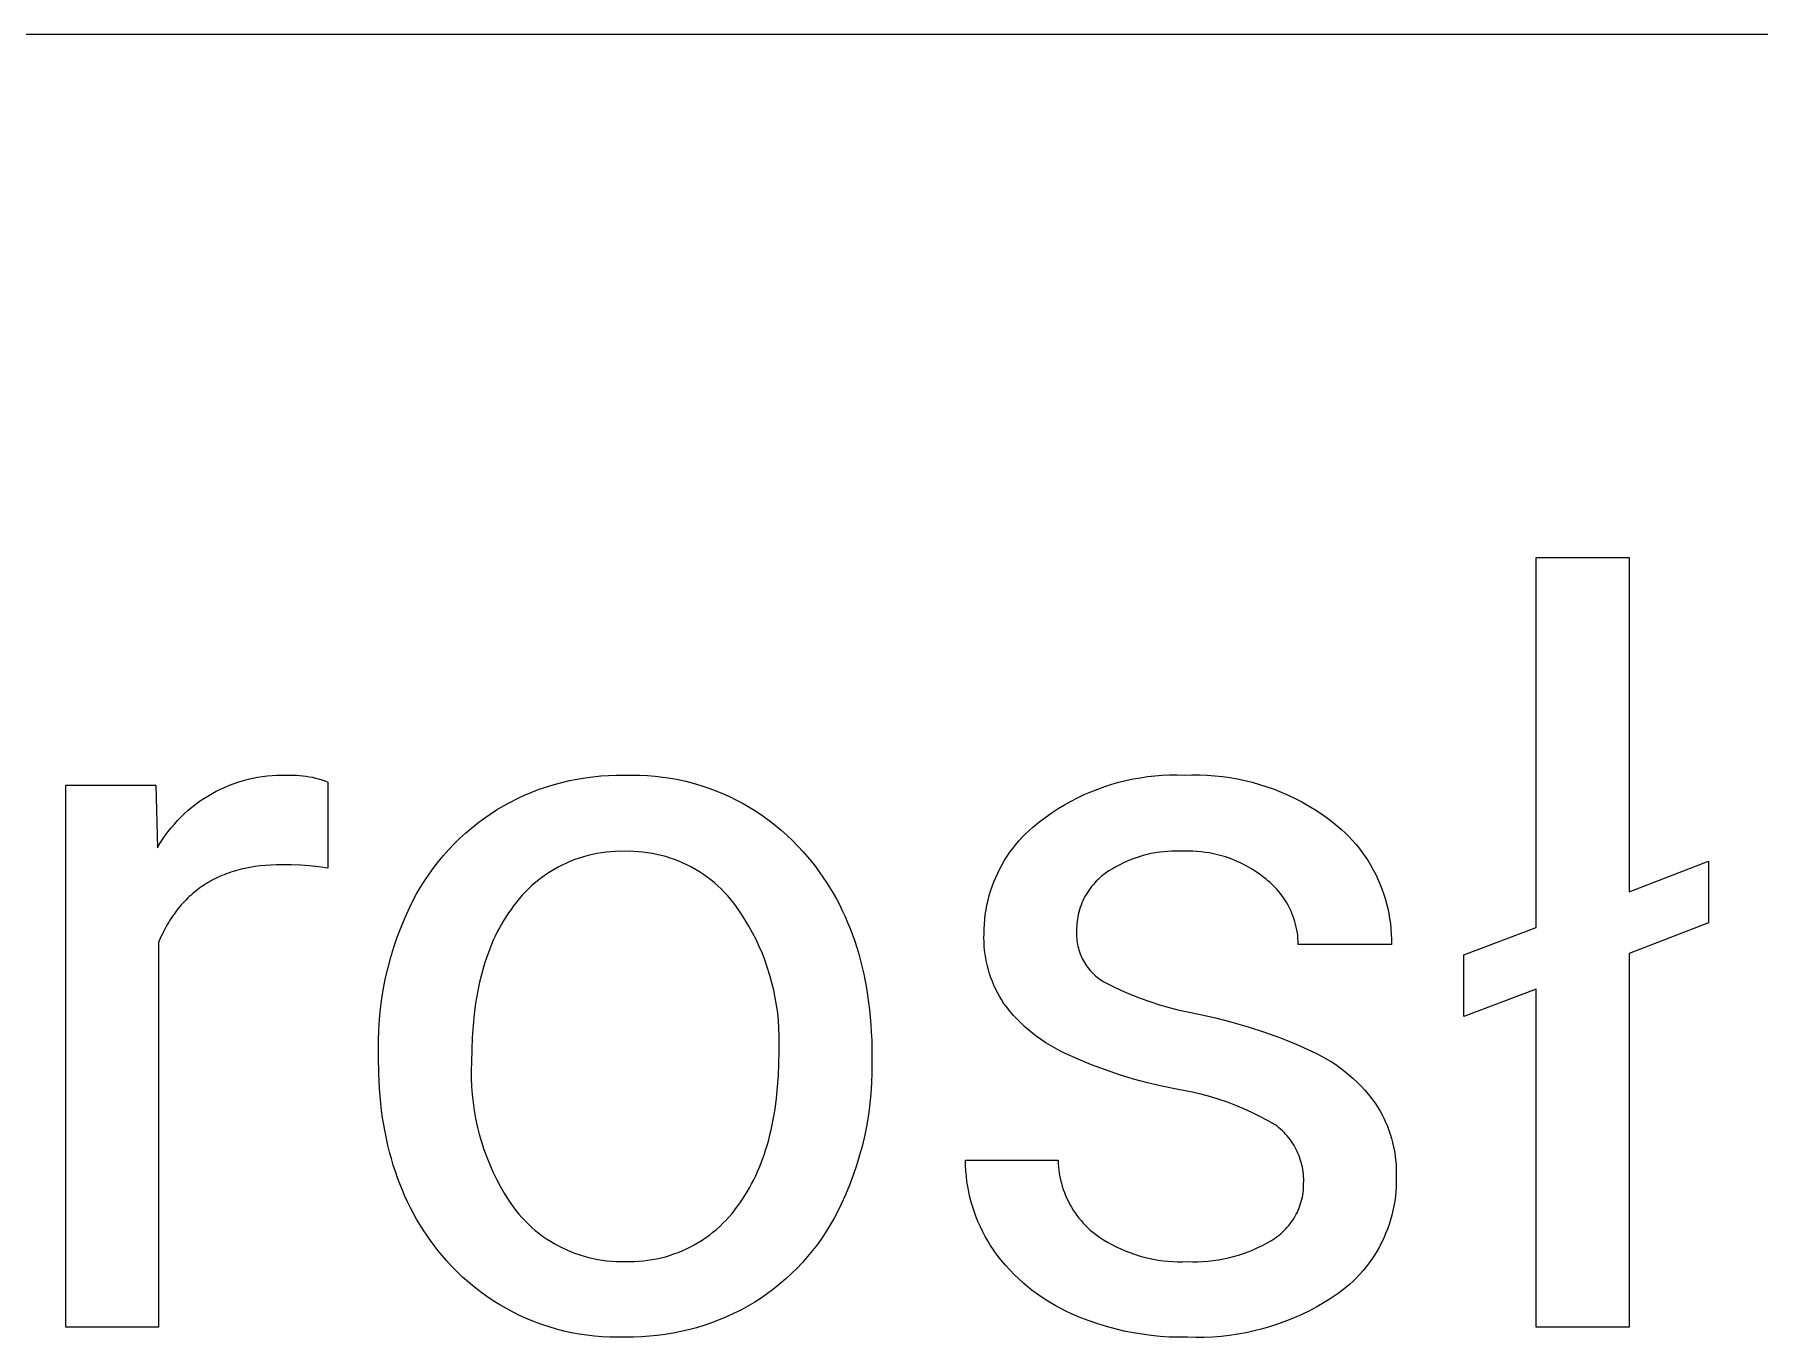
# Model space of a CAD drawing. Header units: millimetres. Extents: x 0 to 4030, y 0 to 2816.
# Drawn here: x 3005.3 to 3095.5, y 382.4 to 450.5 of the extents above; entities that cross this region are included whole.
import ezdxf

# ---------------------------------------------------------------- set-up
doc = ezdxf.new("R2010")
doc.units = ezdxf.units.MM
doc.header["$MEASUREMENT"] = 0
doc.layers.add('Domyślny', color=7, linetype='Continuous', true_color=0x000000)

msp = doc.modelspace()

# ---------------------------------------------------------------- linework, layer by layer
at = {"layer": 'Domyślny', "color": 18, "lineweight": 15, "true_color": 0x000000}
for p, q in [((4026.418, 450.533), (2507.181, 450.533)), ((3083.822, 403.807), (3083.822, 423.159)), ((3083.822, 423.159), (3088.693, 423.159)), ((3088.693, 423.159), (3088.693, 405.672)), ((3016.428, 411.561), (3016.676, 411.618)), ((3016.676, 411.618), (3016.926, 411.666)), ((3016.926, 411.666), (3017.178, 411.706)), ((3017.178, 411.706), (3017.43, 411.737)), ((3017.43, 411.737), (3017.684, 411.759)), ((3017.684, 411.759), (3017.938, 411.773)), ((3017.938, 411.773), (3018.193, 411.779)), ((3018.193, 411.779), (3018.447, 411.776)), ((3018.447, 411.776), (3018.616, 411.781)), ((3018.616, 411.781), (3018.785, 411.782)), ((3018.785, 411.782), (3018.954, 411.776)), ((3018.954, 411.776), (3019.122, 411.765)), ((3019.122, 411.765), (3019.29, 411.748)), ((3019.29, 411.748), (3019.458, 411.725)), ((3019.458, 411.725), (3019.624, 411.697)), ((3019.624, 411.697), (3019.789, 411.664)), ((3019.789, 411.664), (3019.954, 411.624)), ((3019.954, 411.624), (3020.116, 411.58)), ((3020.116, 411.58), (3020.278, 411.53)), ((3033.248, 411.494), (3033.652, 411.575)), ((3033.652, 411.575), (3034.06, 411.643)), ((3034.06, 411.643), (3034.469, 411.697)), ((3034.469, 411.697), (3034.88, 411.738)), ((3034.88, 411.738), (3035.292, 411.764)), ((3035.292, 411.764), (3035.704, 411.778)), ((3035.704, 411.778), (3036.117, 411.777)), ((3036.117, 411.777), (3036.521, 411.785)), ((3036.521, 411.785), (3036.926, 411.779)), ((3036.926, 411.779), (3037.33, 411.759)), ((3037.33, 411.759), (3037.733, 411.726)), ((3037.733, 411.726), (3038.135, 411.679)), ((3038.135, 411.679), (3038.534, 411.618)), ((3038.534, 411.618), (3038.932, 411.544)), ((3062.358, 411.498), (3062.734, 411.578)), ((3062.734, 411.578), (3063.113, 411.645)), ((3063.113, 411.645), (3063.494, 411.7)), ((3063.494, 411.7), (3063.877, 411.742)), ((3063.877, 411.742), (3064.261, 411.771)), ((3064.261, 411.771), (3064.646, 411.787)), ((3064.646, 411.787), (3065.031, 411.791)), ((3065.031, 411.791), (3065.415, 411.781)), ((3065.415, 411.781), (3065.814, 411.793)), ((3065.814, 411.793), (3066.213, 411.791)), ((3066.213, 411.791), (3066.611, 411.775)), ((3066.611, 411.775), (3067.009, 411.747)), ((3067.009, 411.747), (3067.406, 411.704)), ((3067.406, 411.704), (3067.801, 411.649)), ((3067.801, 411.649), (3068.193, 411.58)), ((3068.193, 411.58), (3068.584, 411.497)), ((3006.892, 382.895), (3006.892, 411.252)), ((3006.892, 411.252), (3011.603, 411.252)), ((3011.603, 411.252), (3011.683, 407.978)), ((3014.103, 410.551), (3014.319, 410.686)), ((3014.319, 410.686), (3014.539, 410.815)), ((3014.539, 410.815), (3014.763, 410.936)), ((3014.763, 410.936), (3014.991, 411.049)), ((3014.991, 411.049), (3015.223, 411.154)), ((3015.223, 411.154), (3015.458, 411.252)), ((3015.458, 411.252), (3015.696, 411.342)), ((3015.696, 411.342), (3015.938, 411.423)), ((3015.938, 411.423), (3016.181, 411.496)), ((3016.181, 411.496), (3016.428, 411.561)), ((3020.278, 411.53), (3020.437, 411.474)), ((3020.437, 411.474), (3020.595, 411.413)), ((3020.595, 411.413), (3020.595, 406.904)), ((3030.521, 410.556), (3030.896, 410.729)), ((3030.896, 410.729), (3031.277, 410.888)), ((3031.277, 410.888), (3031.663, 411.036)), ((3031.663, 411.036), (3032.053, 411.17)), ((3032.053, 411.17), (3032.448, 411.291)), ((3032.448, 411.291), (3032.846, 411.399)), ((3032.846, 411.399), (3033.248, 411.494)), ((3038.932, 411.544), (3039.327, 411.456)), ((3039.327, 411.456), (3039.719, 411.355)), ((3039.719, 411.355), (3040.107, 411.241)), ((3040.107, 411.241), (3040.49, 411.113)), ((3040.49, 411.113), (3040.87, 410.973)), ((3040.87, 410.973), (3041.244, 410.82)), ((3041.244, 410.82), (3041.613, 410.654)), ((3059.826, 410.592), (3060.173, 410.757)), ((3060.173, 410.757), (3060.527, 410.911)), ((3060.527, 410.911), (3060.884, 411.053)), ((3060.884, 411.053), (3061.247, 411.182)), ((3061.247, 411.182), (3061.614, 411.3)), ((3061.614, 411.3), (3061.984, 411.405)), ((3061.984, 411.405), (3062.358, 411.498)), ((3068.584, 411.497), (3068.971, 411.402)), ((3068.971, 411.402), (3069.355, 411.294)), ((3069.355, 411.294), (3069.734, 411.172)), ((3069.734, 411.172), (3070.11, 411.038)), ((3070.11, 411.038), (3070.481, 410.891)), ((3070.481, 410.891), (3070.846, 410.732)), ((3070.846, 410.732), (3071.206, 410.56)), ((3012.918, 409.591), (3013.102, 409.767)), ((3013.102, 409.767), (3013.291, 409.937)), ((3013.291, 409.937), (3013.486, 410.101)), ((3013.486, 410.101), (3013.687, 410.258)), ((3013.687, 410.258), (3013.893, 410.408)), ((3013.893, 410.408), (3014.103, 410.551)), ((3029.09, 409.742), (3029.433, 409.965)), ((3029.433, 409.965), (3029.789, 410.174)), ((3029.789, 410.174), (3030.152, 410.371)), ((3030.152, 410.371), (3030.521, 410.556)), ((3041.613, 410.654), (3041.976, 410.476)), ((3041.976, 410.476), (3042.333, 410.286)), ((3042.333, 410.286), (3042.683, 410.083)), ((3042.683, 410.083), (3043.026, 409.869)), ((3043.026, 409.869), (3043.362, 409.643)), ((3058.181, 409.597), (3058.496, 409.818)), ((3058.496, 409.818), (3058.819, 410.028)), ((3058.819, 410.028), (3059.148, 410.227)), ((3059.148, 410.227), (3059.484, 410.415)), ((3059.484, 410.415), (3059.826, 410.592)), ((3071.206, 410.56), (3071.56, 410.377)), ((3071.56, 410.377), (3071.908, 410.181)), ((3071.908, 410.181), (3072.249, 409.974)), ((3072.249, 409.974), (3072.582, 409.755)), ((3012.246, 408.826), (3012.404, 409.025)), ((3012.404, 409.025), (3012.569, 409.22)), ((3012.569, 409.22), (3012.74, 409.408)), ((3012.74, 409.408), (3012.918, 409.591)), ((3027.798, 408.74), (3028.108, 409.007)), ((3028.108, 409.007), (3028.427, 409.263)), ((3028.427, 409.263), (3028.755, 409.508)), ((3028.755, 409.508), (3029.09, 409.742)), ((3043.362, 409.643), (3043.69, 409.406)), ((3043.69, 409.406), (3044.009, 409.158)), ((3044.009, 409.158), (3044.32, 408.9)), ((3044.32, 408.9), (3044.622, 408.631)), ((3057.107, 408.706), (3057.29, 408.88)), ((3057.29, 408.88), (3057.479, 409.049)), ((3057.479, 409.049), (3057.673, 409.21)), ((3057.673, 409.21), (3057.873, 409.365)), ((3057.873, 409.365), (3058.181, 409.597)), ((3072.582, 409.755), (3072.908, 409.525)), ((3072.908, 409.525), (3073.226, 409.285)), ((3073.226, 409.285), (3073.436, 409.114)), ((3073.436, 409.114), (3073.64, 408.937)), ((3073.64, 408.937), (3073.837, 408.752)), ((3011.683, 407.978), (3011.813, 408.197)), ((3011.813, 408.197), (3011.95, 408.411)), ((3011.95, 408.411), (3012.095, 408.621)), ((3012.095, 408.621), (3012.246, 408.826)), ((3026.922, 407.88), (3027.204, 408.177)), ((3027.204, 408.177), (3027.496, 408.463)), ((3027.496, 408.463), (3027.798, 408.74)), ((3044.622, 408.631), (3044.915, 408.352)), ((3044.915, 408.352), (3045.198, 408.063)), ((3045.198, 408.063), (3045.471, 407.764)), ((3056.439, 407.947), (3056.596, 408.145)), ((3056.596, 408.145), (3056.76, 408.338)), ((3056.76, 408.338), (3056.93, 408.525)), ((3056.93, 408.525), (3057.107, 408.706)), ((3073.837, 408.752), (3074.029, 408.561)), ((3074.029, 408.561), (3074.213, 408.364)), ((3074.213, 408.364), (3074.391, 408.16)), ((3074.391, 408.16), (3074.561, 407.95)), ((3017.338, 407.056), (3017.061, 407.028)), ((3017.621, 407.076), (3017.338, 407.056)), ((3017.911, 407.088), (3017.621, 407.076)), ((3018.206, 407.092), (3017.911, 407.088)), ((3018.686, 407.085), (3018.206, 407.092)), ((3019.165, 407.063), (3018.686, 407.085)), ((3019.643, 407.026), (3019.165, 407.063)), ((3026.138, 406.937), (3026.389, 407.26)), ((3026.389, 407.26), (3026.65, 407.575)), ((3026.65, 407.575), (3026.922, 407.88)), ((3032.866, 407.076), (3032.652, 406.967)), ((3033.083, 407.179), (3032.866, 407.076)), ((3033.303, 407.274), (3033.083, 407.179)), ((3033.527, 407.361), (3033.303, 407.274)), ((3033.754, 407.44), (3033.527, 407.361)), ((3033.983, 407.512), (3033.754, 407.44)), ((3034.214, 407.576), (3033.983, 407.512)), ((3034.448, 407.631), (3034.214, 407.576)), ((3034.683, 407.679), (3034.448, 407.631)), ((3034.92, 407.718), (3034.683, 407.679)), ((3035.158, 407.749), (3034.92, 407.718)), ((3035.397, 407.772), (3035.158, 407.749)), ((3035.637, 407.787), (3035.397, 407.772)), ((3035.877, 407.793), (3035.637, 407.787)), ((3036.117, 407.791), (3035.877, 407.793)), ((3036.36, 407.794), (3036.117, 407.791)), ((3036.603, 407.788), (3036.36, 407.794)), ((3036.846, 407.774), (3036.603, 407.788)), ((3037.088, 407.752), (3036.846, 407.774)), ((3037.329, 407.721), (3037.088, 407.752)), ((3037.569, 407.681), (3037.329, 407.721)), ((3037.808, 407.634), (3037.569, 407.681)), ((3038.044, 407.578), (3037.808, 407.634)), ((3038.279, 407.513), (3038.044, 407.578)), ((3038.511, 407.441), (3038.279, 407.513)), ((3038.741, 407.361), (3038.511, 407.441)), ((3038.967, 407.272), (3038.741, 407.361)), ((3039.191, 407.176), (3038.967, 407.272)), ((3039.41, 407.072), (3039.191, 407.176)), ((3039.626, 406.961), (3039.41, 407.072)), ((3045.471, 407.764), (3045.692, 407.511)), ((3045.692, 407.511), (3045.905, 407.253)), ((3045.905, 407.253), (3046.112, 406.99)), ((3055.761, 406.881), (3055.882, 407.103)), ((3055.882, 407.103), (3056.01, 407.321)), ((3056.01, 407.321), (3056.146, 407.535)), ((3056.146, 407.535), (3056.289, 407.743)), ((3056.289, 407.743), (3056.439, 407.947)), ((3062.031, 407.09), (3061.838, 406.988)), ((3062.228, 407.187), (3062.031, 407.09)), ((3062.427, 407.277), (3062.228, 407.187)), ((3062.629, 407.36), (3062.427, 407.277)), ((3062.834, 407.436), (3062.629, 407.36)), ((3063.042, 407.505), (3062.834, 407.436)), ((3063.251, 407.567), (3063.042, 407.505)), ((3063.463, 407.623), (3063.251, 407.567)), ((3063.676, 407.671), (3063.463, 407.623)), ((3063.891, 407.712), (3063.676, 407.671)), ((3064.107, 407.746), (3063.891, 407.712)), ((3064.324, 407.772), (3064.107, 407.746)), ((3064.541, 407.791), (3064.324, 407.772)), ((3064.76, 407.803), (3064.541, 407.791)), ((3064.978, 407.808), (3064.76, 407.803)), ((3065.197, 407.805), (3064.978, 407.808)), ((3065.415, 407.795), (3065.197, 407.805)), ((3065.634, 407.799), (3065.415, 407.795)), ((3065.853, 407.796), (3065.634, 407.799)), ((3066.071, 407.784), (3065.853, 407.796)), ((3066.289, 407.766), (3066.071, 407.784)), ((3066.507, 407.739), (3066.289, 407.766)), ((3066.723, 407.705), (3066.507, 407.739)), ((3066.938, 407.664), (3066.723, 407.705)), ((3067.151, 407.616), (3066.938, 407.664)), ((3067.363, 407.559), (3067.151, 407.616)), ((3067.572, 407.496), (3067.363, 407.559)), ((3067.779, 407.426), (3067.572, 407.496)), ((3067.984, 407.348), (3067.779, 407.426)), ((3068.185, 407.263), (3067.984, 407.348)), ((3068.384, 407.171), (3068.185, 407.263)), ((3068.579, 407.073), (3068.384, 407.171)), ((3068.771, 406.968), (3068.579, 407.073)), ((3074.561, 407.95), (3074.725, 407.735)), ((3074.725, 407.735), (3074.881, 407.514)), ((3074.881, 407.514), (3075.029, 407.288)), ((3075.029, 407.288), (3075.169, 407.057)), ((3075.169, 407.057), (3075.301, 406.821)), ((3088.693, 405.672), (3092.84, 407.269)), ((3092.84, 407.269), (3092.84, 404.048)), ((3014.407, 406.198), (3014.303, 406.138)), ((3014.512, 406.257), (3014.407, 406.198)), ((3014.618, 406.314), (3014.512, 406.257)), ((3014.726, 406.368), (3014.618, 406.314)), ((3014.835, 406.421), (3014.726, 406.368)), ((3014.946, 406.471), (3014.835, 406.421)), ((3015.059, 406.52), (3014.946, 406.471)), ((3015.172, 406.567), (3015.059, 406.52)), ((3015.288, 406.611), (3015.172, 406.567)), ((3015.405, 406.654), (3015.288, 406.611)), ((3015.523, 406.695), (3015.405, 406.654)), ((3015.643, 406.734), (3015.523, 406.695)), ((3015.764, 406.77), (3015.643, 406.734)), ((3015.887, 406.805), (3015.764, 406.77)), ((3016.012, 406.838), (3015.887, 406.805)), ((3016.138, 406.869), (3016.012, 406.838)), ((3016.265, 406.897), (3016.138, 406.869)), ((3016.524, 406.949), (3016.265, 406.897)), ((3016.79, 406.993), (3016.524, 406.949)), ((3017.061, 407.028), (3016.79, 406.993)), ((3020.12, 406.973), (3019.643, 407.026)), ((3020.595, 406.904), (3020.12, 406.973)), ((3025.451, 405.92), (3025.669, 406.266)), ((3025.669, 406.266), (3025.897, 406.605)), ((3025.897, 406.605), (3026.138, 406.937)), ((3031.462, 406.159), (3031.281, 406.001)), ((3031.649, 406.311), (3031.462, 406.159)), ((3031.84, 406.455), (3031.649, 406.311)), ((3032.036, 406.594), (3031.84, 406.455)), ((3032.237, 406.725), (3032.036, 406.594)), ((3032.443, 406.849), (3032.237, 406.725)), ((3032.652, 406.967), (3032.443, 406.849)), ((3039.839, 406.842), (3039.626, 406.961)), ((3040.046, 406.715), (3039.839, 406.842)), ((3040.25, 406.582), (3040.046, 406.715)), ((3040.448, 406.441), (3040.25, 406.582)), ((3040.642, 406.294), (3040.448, 406.441)), ((3040.83, 406.14), (3040.642, 406.294)), ((3046.112, 406.99), (3046.311, 406.721)), ((3046.311, 406.721), (3046.504, 406.448)), ((3046.504, 406.448), (3046.69, 406.169)), ((3046.69, 406.169), (3046.869, 405.884)), ((3055.358, 405.954), (3055.447, 406.191)), ((3055.447, 406.191), (3055.544, 406.425)), ((3055.544, 406.425), (3055.649, 406.655)), ((3055.649, 406.655), (3055.761, 406.881)), ((3060.808, 406.232), (3060.722, 406.141)), ((3060.897, 406.321), (3060.808, 406.232)), ((3060.989, 406.406), (3060.897, 406.321)), ((3061.084, 406.487), (3060.989, 406.406)), ((3061.182, 406.566), (3061.084, 406.487)), ((3061.282, 406.641), (3061.182, 406.566)), ((3061.463, 406.763), (3061.282, 406.641)), ((3061.649, 406.878), (3061.463, 406.763)), ((3061.838, 406.988), (3061.649, 406.878)), ((3068.959, 406.856), (3068.771, 406.968)), ((3069.144, 406.738), (3068.959, 406.856)), ((3069.323, 406.613), (3069.144, 406.738)), ((3069.499, 406.482), (3069.323, 406.613)), ((3069.67, 406.346), (3069.499, 406.482)), ((3069.789, 406.251), (3069.67, 406.346)), ((3069.904, 406.152), (3069.789, 406.251)), ((3070.016, 406.049), (3069.904, 406.152)), ((3075.301, 406.821), (3075.426, 406.581)), ((3075.426, 406.581), (3075.542, 406.337)), ((3075.542, 406.337), (3075.649, 406.089)), ((3013.18, 405.256), (3013.096, 405.17)), ((3013.265, 405.341), (3013.18, 405.256)), ((3013.352, 405.423), (3013.265, 405.341)), ((3013.441, 405.503), (3013.352, 405.423)), ((3013.53, 405.582), (3013.441, 405.503)), ((3013.622, 405.658), (3013.53, 405.582)), ((3013.715, 405.733), (3013.622, 405.658)), ((3013.809, 405.805), (3013.715, 405.733)), ((3013.905, 405.876), (3013.809, 405.805)), ((3014.002, 405.944), (3013.905, 405.876)), ((3014.101, 406.011), (3014.002, 405.944)), ((3014.201, 406.075), (3014.101, 406.011)), ((3014.303, 406.138), (3014.201, 406.075)), ((3025.052, 405.205), (3025.246, 405.566)), ((3025.246, 405.566), (3025.451, 405.92)), ((3030.615, 405.311), (3030.464, 405.124)), ((3030.773, 405.492), (3030.615, 405.311)), ((3030.936, 405.668), (3030.773, 405.492)), ((3031.106, 405.837), (3030.936, 405.668)), ((3031.281, 406.001), (3031.106, 405.837)), ((3041.012, 405.979), (3040.83, 406.14)), ((3041.189, 405.813), (3041.012, 405.979)), ((3041.361, 405.64), (3041.189, 405.813)), ((3041.526, 405.461), (3041.361, 405.64)), ((3041.684, 405.277), (3041.526, 405.461)), ((3041.836, 405.087), (3041.684, 405.277)), ((3046.869, 405.884), (3047.041, 405.595)), ((3047.041, 405.595), (3047.206, 405.301)), ((3047.206, 405.301), (3047.364, 405.001)), ((3055.141, 405.228), (3055.205, 405.472)), ((3055.205, 405.472), (3055.277, 405.715)), ((3055.277, 405.715), (3055.358, 405.954)), ((3060.158, 405.317), (3060.104, 405.204)), ((3060.215, 405.428), (3060.158, 405.317)), ((3060.277, 405.537), (3060.215, 405.428)), ((3060.342, 405.644), (3060.277, 405.537)), ((3060.411, 405.749), (3060.342, 405.644)), ((3060.484, 405.851), (3060.411, 405.749)), ((3060.56, 405.95), (3060.484, 405.851)), ((3060.639, 406.047), (3060.56, 405.95)), ((3060.722, 406.141), (3060.639, 406.047)), ((3070.124, 405.942), (3070.016, 406.049)), ((3070.229, 405.831), (3070.124, 405.942)), ((3070.33, 405.717), (3070.229, 405.831)), ((3070.426, 405.6), (3070.33, 405.717)), ((3070.519, 405.479), (3070.426, 405.6)), ((3070.607, 405.355), (3070.519, 405.479)), ((3070.691, 405.228), (3070.607, 405.355)), ((3075.649, 406.089), (3075.748, 405.837)), ((3075.748, 405.837), (3075.838, 405.583)), ((3075.838, 405.583), (3075.92, 405.325)), ((3075.92, 405.325), (3075.992, 405.064)), ((3012.48, 404.407), (3012.41, 404.303)), ((3012.552, 404.51), (3012.48, 404.407)), ((3012.625, 404.61), (3012.552, 404.51)), ((3012.7, 404.708), (3012.625, 404.61)), ((3012.776, 404.805), (3012.7, 404.708)), ((3012.854, 404.899), (3012.776, 404.805)), ((3012.933, 404.991), (3012.854, 404.899)), ((3013.014, 405.082), (3012.933, 404.991)), ((3013.096, 405.17), (3013.014, 405.082)), ((3024.641, 404.335), (3024.87, 404.839)), ((3024.87, 404.839), (3025.052, 405.205)), ((3029.927, 404.378), (3029.805, 404.184)), ((3030.053, 404.568), (3029.927, 404.378)), ((3030.184, 404.753), (3030.053, 404.568)), ((3030.319, 404.933), (3030.184, 404.753)), ((3030.464, 405.124), (3030.319, 404.933)), ((3041.982, 404.892), (3041.836, 405.087)), ((3042.209, 404.562), (3041.982, 404.892)), ((3042.426, 404.224), (3042.209, 404.562)), ((3047.364, 405.001), (3047.515, 404.696)), ((3047.515, 404.696), (3047.659, 404.386)), ((3047.659, 404.386), (3047.796, 404.071)), ((3054.971, 404.231), (3055, 404.482)), ((3055, 404.482), (3055.038, 404.732)), ((3055.038, 404.732), (3055.085, 404.981)), ((3055.085, 404.981), (3055.141, 405.228)), ((3059.84, 404.369), (3059.819, 404.246)), ((3059.865, 404.492), (3059.84, 404.369)), ((3059.894, 404.614), (3059.865, 404.492)), ((3059.928, 404.735), (3059.894, 404.614)), ((3059.966, 404.854), (3059.928, 404.735)), ((3060.008, 404.972), (3059.966, 404.854)), ((3060.054, 405.089), (3060.008, 404.972)), ((3060.104, 405.204), (3060.054, 405.089)), ((3070.77, 405.098), (3070.691, 405.228)), ((3070.845, 404.966), (3070.77, 405.098)), ((3070.915, 404.831), (3070.845, 404.966)), ((3070.981, 404.693), (3070.915, 404.831)), ((3071.041, 404.554), (3070.981, 404.693)), ((3071.097, 404.412), (3071.041, 404.554)), ((3071.148, 404.269), (3071.097, 404.412)), ((3075.992, 405.064), (3076.056, 404.802)), ((3076.056, 404.802), (3076.111, 404.537)), ((3076.111, 404.537), (3076.156, 404.27)), ((3011.961, 403.518), (3011.846, 403.276)), ((3012.081, 403.752), (3011.961, 403.518)), ((3012.144, 403.866), (3012.081, 403.752)), ((3012.208, 403.979), (3012.144, 403.866)), ((3012.274, 404.089), (3012.208, 403.979)), ((3012.341, 404.197), (3012.274, 404.089)), ((3012.41, 404.303), (3012.341, 404.197)), ((3024.234, 403.307), (3024.429, 403.824)), ((3024.429, 403.824), (3024.641, 404.335)), ((3029.463, 403.571), (3029.358, 403.357)), ((3029.573, 403.78), (3029.463, 403.571)), ((3029.687, 403.985), (3029.573, 403.78)), ((3029.805, 404.184), (3029.687, 403.985)), ((3042.631, 403.879), (3042.426, 404.224)), ((3042.825, 403.528), (3042.631, 403.879)), ((3043.006, 403.17), (3042.825, 403.528)), ((3047.796, 404.071), (3047.926, 403.75)), ((3047.926, 403.75), (3048.049, 403.425)), ((3054.931, 403.261), (3054.934, 403.474)), ((3054.934, 403.474), (3054.937, 403.727)), ((3054.937, 403.727), (3054.95, 403.979)), ((3054.95, 403.979), (3054.971, 404.231)), ((3059.779, 403.621), (3059.775, 403.52)), ((3059.775, 403.52), (3059.775, 403.419)), ((3059.782, 403.872), (3059.778, 403.747)), ((3059.778, 403.747), (3059.779, 403.621)), ((3059.79, 403.997), (3059.782, 403.872)), ((3059.802, 404.122), (3059.79, 403.997)), ((3059.819, 404.246), (3059.802, 404.122)), ((3071.194, 404.123), (3071.148, 404.269)), ((3071.235, 403.977), (3071.194, 404.123)), ((3071.27, 403.829), (3071.235, 403.977)), ((3071.301, 403.68), (3071.27, 403.829)), ((3071.326, 403.53), (3071.301, 403.68)), ((3071.346, 403.379), (3071.326, 403.53)), ((3076.156, 404.27), (3076.193, 404.003)), ((3076.193, 404.003), (3076.22, 403.734)), ((3076.22, 403.734), (3076.238, 403.464)), ((3076.238, 403.464), (3076.246, 403.194)), ((3080.037, 402.371), (3083.822, 403.807)), ((3092.84, 404.048), (3088.693, 402.451)), ((3011.846, 403.276), (3011.737, 403.025)), ((3011.737, 403.025), (3011.737, 382.895)), ((3023.894, 402.254), (3024.055, 402.783)), ((3024.055, 402.783), (3024.234, 403.307)), ((3029.068, 402.686), (3028.98, 402.453)), ((3029.161, 402.915), (3029.068, 402.686)), ((3029.257, 403.138), (3029.161, 402.915)), ((3029.358, 403.357), (3029.257, 403.138)), ((3043.176, 402.806), (3043.006, 403.17)), ((3043.334, 402.437), (3043.176, 402.806)), ((3048.049, 403.425), (3048.165, 403.094)), ((3048.165, 403.094), (3048.274, 402.758)), ((3048.274, 402.758), (3048.376, 402.417)), ((3054.936, 403.049), (3054.931, 403.261)), ((3054.947, 402.837), (3054.936, 403.049)), ((3054.966, 402.625), (3054.947, 402.837)), ((3054.992, 402.415), (3054.966, 402.625)), ((3059.775, 403.419), (3059.778, 403.318)), ((3059.778, 403.318), (3059.785, 403.217)), ((3059.785, 403.217), (3059.796, 403.116)), ((3059.796, 403.116), (3059.81, 403.016)), ((3059.81, 403.016), (3059.827, 402.916)), ((3059.827, 402.916), (3059.848, 402.817)), ((3059.848, 402.817), (3059.872, 402.718)), ((3059.872, 402.718), (3059.9, 402.621)), ((3059.9, 402.621), (3059.931, 402.525)), ((3071.36, 403.227), (3071.346, 403.379)), ((3071.37, 403.076), (3071.36, 403.227)), ((3071.374, 402.923), (3071.37, 403.076)), ((3076.246, 402.923), (3071.374, 402.923)), ((3076.246, 403.194), (3076.246, 402.923)), ((3023.625, 401.181), (3023.751, 401.72)), ((3023.751, 401.72), (3023.894, 402.254)), ((3028.741, 401.723), (3028.67, 401.47)), ((3028.817, 401.971), (3028.741, 401.723)), ((3028.896, 402.214), (3028.817, 401.971)), ((3028.98, 402.453), (3028.896, 402.214)), ((3043.479, 402.063), (3043.334, 402.437)), ((3043.611, 401.685), (3043.479, 402.063)), ((3043.731, 401.302), (3043.611, 401.685)), ((3048.376, 402.417), (3048.472, 402.07)), ((3048.472, 402.07), (3048.56, 401.719)), ((3048.56, 401.719), (3048.641, 401.362)), ((3055.025, 402.205), (3054.992, 402.415)), ((3055.065, 401.996), (3055.025, 402.205)), ((3055.112, 401.789), (3055.065, 401.996)), ((3055.166, 401.584), (3055.112, 401.789)), ((3059.931, 402.525), (3059.966, 402.429)), ((3059.966, 402.429), (3060.003, 402.335)), ((3060.003, 402.335), (3060.044, 402.243)), ((3060.044, 402.243), (3060.088, 402.152)), ((3060.088, 402.152), (3060.136, 402.062)), ((3060.136, 402.062), (3060.186, 401.974)), ((3060.186, 401.974), (3060.239, 401.888)), ((3060.239, 401.888), (3060.296, 401.804)), ((3060.296, 401.804), (3060.355, 401.722)), ((3060.355, 401.722), (3060.417, 401.642)), ((3060.417, 401.642), (3060.482, 401.564)), ((3080.037, 399.15), (3080.037, 402.371)), ((3088.693, 402.451), (3088.693, 382.897)), ((3023.517, 400.639), (3023.625, 401.181)), ((3028.541, 400.949), (3028.483, 400.682)), ((3028.603, 401.212), (3028.541, 400.949)), ((3028.67, 401.47), (3028.603, 401.212)), ((3043.838, 400.915), (3043.731, 401.302)), ((3043.932, 400.525), (3043.838, 400.915)), ((3048.641, 401.362), (3048.715, 401)), ((3048.715, 401), (3048.782, 400.633)), ((3055.227, 401.38), (3055.166, 401.584)), ((3055.295, 401.179), (3055.227, 401.38)), ((3055.37, 400.98), (3055.295, 401.179)), ((3055.451, 400.784), (3055.37, 400.98)), ((3055.539, 400.591), (3055.451, 400.784)), ((3060.482, 401.564), (3060.549, 401.489)), ((3060.549, 401.489), (3060.619, 401.415)), ((3060.619, 401.415), (3060.692, 401.345)), ((3060.692, 401.345), (3060.767, 401.277)), ((3060.767, 401.277), (3060.844, 401.211)), ((3060.844, 401.211), (3060.924, 401.149)), ((3060.924, 401.149), (3061.005, 401.089)), ((3061.005, 401.089), (3061.089, 401.032)), ((3061.089, 401.032), (3061.175, 400.977)), ((3061.175, 400.977), (3061.648, 400.737)), ((3061.648, 400.737), (3062.129, 400.511)), ((3023.354, 399.545), (3023.427, 400.093)), ((3023.427, 400.093), (3023.517, 400.639)), ((3028.334, 399.85), (3028.256, 399.271)), ((3028.379, 400.132), (3028.334, 399.85)), ((3028.429, 400.409), (3028.379, 400.132)), ((3028.483, 400.682), (3028.429, 400.409)), ((3044.013, 400.132), (3043.932, 400.525)), ((3044.081, 399.737), (3044.013, 400.132)), ((3048.782, 400.633), (3048.842, 400.26)), ((3048.842, 400.26), (3048.895, 399.883)), ((3048.895, 399.883), (3048.941, 399.5)), ((3055.633, 400.4), (3055.539, 400.591)), ((3055.734, 400.213), (3055.633, 400.4)), ((3055.841, 400.03), (3055.734, 400.213)), ((3055.954, 399.85), (3055.841, 400.03)), ((3056.123, 399.629), (3055.954, 399.85)), ((3062.129, 400.511), (3062.616, 400.301)), ((3062.616, 400.301), (3063.11, 400.106)), ((3063.11, 400.106), (3063.61, 399.927)), ((3063.61, 399.927), (3064.115, 399.764)), ((3083.822, 400.586), (3080.037, 399.15)), ((3083.822, 382.897), (3083.822, 400.586)), ((3023.264, 398.442), (3023.3, 398.994)), ((3023.3, 398.994), (3023.354, 399.545)), ((3028.256, 399.271), (3028.196, 398.672)), ((3044.136, 399.339), (3044.081, 399.737)), ((3044.177, 398.94), (3044.136, 399.339)), ((3044.205, 398.54), (3044.177, 398.94)), ((3048.941, 399.5), (3048.979, 399.112)), ((3048.979, 399.112), (3049.011, 398.719)), ((3056.299, 399.414), (3056.123, 399.629)), ((3056.482, 399.204), (3056.299, 399.414)), ((3056.672, 399.001), (3056.482, 399.204)), ((3056.868, 398.804), (3056.672, 399.001)), ((3064.115, 399.764), (3064.626, 399.617)), ((3064.626, 399.617), (3065.14, 399.486)), ((3065.14, 399.486), (3065.659, 399.371)), ((3065.659, 399.371), (3066.18, 399.273)), ((3066.18, 399.273), (3067.047, 399.082)), ((3067.047, 399.082), (3067.907, 398.861)), ((3023.246, 397.89), (3023.264, 398.442)), ((3028.153, 398.054), (3028.127, 397.416)), ((3028.196, 398.672), (3028.153, 398.054)), ((3044.22, 398.139), (3044.205, 398.54)), ((3044.222, 397.738), (3044.22, 398.139)), ((3049.011, 398.719), (3049.036, 398.321)), ((3049.036, 398.321), (3049.054, 397.917)), ((3057.071, 398.614), (3056.868, 398.804)), ((3057.28, 398.431), (3057.071, 398.614)), ((3057.495, 398.254), (3057.28, 398.431)), ((3057.716, 398.085), (3057.495, 398.254)), ((3057.943, 397.924), (3057.716, 398.085)), ((3067.907, 398.861), (3068.759, 398.613)), ((3068.759, 398.613), (3069.603, 398.336)), ((3069.603, 398.336), (3070.437, 398.032)), ((3070.437, 398.032), (3071.26, 397.7)), ((3023.247, 397.336), (3023.246, 397.89)), ((3023.247, 397.001), (3023.247, 397.336)), ((3028.127, 397.416), (3028.118, 396.759)), ((3044.201, 396.694), (3044.21, 397.336)), ((3044.21, 397.336), (3044.222, 397.738)), ((3049.054, 397.917), (3049.068, 397.095)), ((3058.174, 397.77), (3057.943, 397.924)), ((3058.411, 397.624), (3058.174, 397.77)), ((3058.652, 397.485), (3058.411, 397.624)), ((3058.898, 397.355), (3058.652, 397.485)), ((3059.148, 397.233), (3058.898, 397.355)), ((3059.851, 396.916), (3059.148, 397.233)), ((3071.26, 397.7), (3072.072, 397.341)), ((3072.072, 397.341), (3072.334, 397.216)), ((3072.334, 397.216), (3072.591, 397.082)), ((3023.26, 396.183), (3023.247, 397.001)), ((3028.118, 396.759), (3028.104, 396.338)), ((3028.104, 396.338), (3028.105, 395.915)), ((3044.176, 396.069), (3044.201, 396.694)), ((3049.068, 397.095), (3049.068, 396.759)), ((3049.068, 396.759), (3049.068, 396.211)), ((3060.563, 396.622), (3059.851, 396.916)), ((3061.284, 396.35), (3060.563, 396.622)), ((3062.014, 396.101), (3061.284, 396.35)), ((3072.591, 397.082), (3072.843, 396.939)), ((3072.843, 396.939), (3073.091, 396.788)), ((3073.091, 396.788), (3073.333, 396.629)), ((3073.333, 396.629), (3073.569, 396.461)), ((3073.569, 396.461), (3073.8, 396.285)), ((3073.8, 396.285), (3074.024, 396.102)), ((3023.278, 395.782), (3023.26, 396.183)), ((3023.302, 395.387), (3023.278, 395.782)), ((3023.333, 394.996), (3023.302, 395.387)), ((3028.105, 395.915), (3028.121, 395.494)), ((3028.121, 395.494), (3028.151, 395.073)), ((3044.074, 394.875), (3044.133, 395.463)), ((3044.133, 395.463), (3044.176, 396.069)), ((3049.05, 395.663), (3049.014, 395.116)), ((3049.068, 396.211), (3049.05, 395.663)), ((3062.751, 395.876), (3062.014, 396.101)), ((3063.494, 395.674), (3062.751, 395.876)), ((3064.244, 395.495), (3063.494, 395.674)), ((3064.999, 395.341), (3064.244, 395.495)), ((3065.454, 395.264), (3064.999, 395.341)), ((3074.024, 396.102), (3074.242, 395.91)), ((3074.242, 395.91), (3074.453, 395.712)), ((3074.453, 395.712), (3074.658, 395.506)), ((3074.658, 395.506), (3074.855, 395.293)), ((3023.371, 394.611), (3023.333, 394.996)), ((3023.416, 394.23), (3023.371, 394.611)), ((3028.151, 395.073), (3028.196, 394.653)), ((3028.196, 394.653), (3028.255, 394.235)), ((3043.997, 394.305), (3044.074, 394.875)), ((3048.96, 394.571), (3048.888, 394.027)), ((3049.014, 395.116), (3048.96, 394.571)), ((3065.905, 395.172), (3065.454, 395.264)), ((3066.353, 395.065), (3065.905, 395.172)), ((3066.798, 394.944), (3066.353, 395.065)), ((3067.238, 394.809), (3066.798, 394.944)), ((3067.674, 394.66), (3067.238, 394.809)), ((3068.104, 394.496), (3067.674, 394.66)), ((3068.53, 394.319), (3068.104, 394.496)), ((3074.855, 395.293), (3075.044, 395.074)), ((3075.044, 395.074), (3075.226, 394.848)), ((3075.226, 394.848), (3075.4, 394.616)), ((3075.4, 394.616), (3075.523, 394.425)), ((3075.523, 394.425), (3075.64, 394.23)), ((3023.468, 393.855), (3023.416, 394.23)), ((3023.527, 393.485), (3023.468, 393.855)), ((3028.255, 394.235), (3028.329, 393.819)), ((3028.329, 393.819), (3028.417, 393.407)), ((3043.851, 393.484), (3043.904, 393.753)), ((3043.904, 393.753), (3043.953, 394.027)), ((3043.953, 394.027), (3043.997, 394.305)), ((3048.888, 394.027), (3048.799, 393.487)), ((3068.949, 394.128), (3068.53, 394.319)), ((3069.362, 393.924), (3068.949, 394.128)), ((3069.768, 393.706), (3069.362, 393.924)), ((3070.166, 393.475), (3069.768, 393.706)), ((3075.64, 394.23), (3075.749, 394.032)), ((3075.749, 394.032), (3075.851, 393.829)), ((3075.851, 393.829), (3075.947, 393.623)), ((3075.947, 393.623), (3076.035, 393.414)), ((3023.593, 393.12), (3023.527, 393.485)), ((3023.666, 392.761), (3023.593, 393.12)), ((3023.746, 392.406), (3023.666, 392.761)), ((3028.417, 393.407), (3028.519, 392.997)), ((3028.519, 392.997), (3028.636, 392.592)), ((3043.596, 392.452), (3043.666, 392.703)), ((3043.666, 392.703), (3043.732, 392.959)), ((3043.732, 392.959), (3043.793, 393.219)), ((3043.793, 393.219), (3043.851, 393.484)), ((3048.691, 392.949), (3048.566, 392.415)), ((3048.799, 393.487), (3048.691, 392.949)), ((3070.264, 393.402), (3070.166, 393.475)), ((3070.36, 393.326), (3070.264, 393.402)), ((3070.453, 393.246), (3070.36, 393.326)), ((3070.543, 393.164), (3070.453, 393.246)), ((3070.63, 393.078), (3070.543, 393.164)), ((3070.714, 392.989), (3070.63, 393.078)), ((3070.795, 392.898), (3070.714, 392.989)), ((3070.874, 392.804), (3070.795, 392.898)), ((3070.948, 392.707), (3070.874, 392.804)), ((3071.02, 392.608), (3070.948, 392.707)), ((3076.035, 393.414), (3076.116, 393.202)), ((3076.116, 393.202), (3076.189, 392.987)), ((3076.189, 392.987), (3076.255, 392.77)), ((3076.255, 392.77), (3076.313, 392.551)), ((3023.832, 392.056), (3023.746, 392.406)), ((3023.926, 391.712), (3023.832, 392.056)), ((3024.026, 391.373), (3023.926, 391.712)), ((3028.636, 392.592), (3028.766, 392.19)), ((3028.766, 392.19), (3028.91, 391.794)), ((3028.91, 391.794), (3029.068, 391.402)), ((3043.273, 391.491), (3043.36, 391.725)), ((3043.36, 391.725), (3043.443, 391.963)), ((3043.443, 391.963), (3043.522, 392.205)), ((3043.522, 392.205), (3043.596, 392.452)), ((3048.424, 391.886), (3048.265, 391.361)), ((3048.566, 392.415), (3048.424, 391.886)), ((3071.088, 392.506), (3071.02, 392.608)), ((3071.152, 392.402), (3071.088, 392.506)), ((3071.213, 392.296), (3071.152, 392.402)), ((3071.27, 392.188), (3071.213, 392.296)), ((3071.324, 392.078), (3071.27, 392.188)), ((3071.374, 391.967), (3071.324, 392.078)), ((3071.419, 391.853), (3071.374, 391.967)), ((3071.461, 391.738), (3071.419, 391.853)), ((3071.5, 391.622), (3071.461, 391.738)), ((3076.313, 392.551), (3076.364, 392.33)), ((3076.364, 392.33), (3076.407, 392.107)), ((3076.407, 392.107), (3076.442, 391.883)), ((3076.442, 391.883), (3076.47, 391.657)), ((3024.134, 391.039), (3024.026, 391.373)), ((3024.249, 390.71), (3024.134, 391.039)), ((3029.068, 391.402), (3029.24, 391.017)), ((3029.24, 391.017), (3029.425, 390.637)), ((3042.883, 390.602), (3042.987, 390.818)), ((3042.987, 390.818), (3043.086, 391.038)), ((3043.086, 391.038), (3043.182, 391.262)), ((3043.182, 391.262), (3043.273, 391.491)), ((3048.088, 390.843), (3047.894, 390.33)), ((3048.265, 391.361), (3048.088, 390.843)), ((3053.972, 391.347), (3053.968, 391.623)), ((3053.968, 391.623), (3058.812, 391.623)), ((3053.985, 391.07), (3053.972, 391.347)), ((3054.008, 390.794), (3053.985, 391.07)), ((3058.812, 391.623), (3058.819, 391.451)), ((3058.819, 391.451), (3058.831, 391.28)), ((3058.831, 391.28), (3058.849, 391.108)), ((3058.849, 391.108), (3058.872, 390.938)), ((3058.872, 390.938), (3058.902, 390.768)), ((3071.534, 391.505), (3071.5, 391.622)), ((3071.564, 391.386), (3071.534, 391.505)), ((3071.59, 391.267), (3071.564, 391.386)), ((3071.612, 391.147), (3071.59, 391.267)), ((3071.629, 391.026), (3071.612, 391.147)), ((3071.643, 390.904), (3071.629, 391.026)), ((3071.652, 390.782), (3071.643, 390.904)), ((3076.47, 391.657), (3076.489, 391.431)), ((3076.489, 391.431), (3076.501, 391.205)), ((3076.501, 391.205), (3076.505, 390.978)), ((3076.505, 390.978), (3076.501, 390.751)), ((3024.37, 390.386), (3024.249, 390.71)), ((3024.498, 390.067), (3024.37, 390.386)), ((3024.634, 389.754), (3024.498, 390.067)), ((3029.425, 390.637), (3029.623, 390.264)), ((3029.623, 390.264), (3029.834, 389.899)), ((3042.424, 389.784), (3042.545, 389.982)), ((3042.545, 389.982), (3042.662, 390.184)), ((3042.662, 390.184), (3042.774, 390.391)), ((3042.774, 390.391), (3042.883, 390.602)), ((3047.894, 390.33), (3047.684, 389.823)), ((3054.041, 390.519), (3054.008, 390.794)), ((3054.082, 390.245), (3054.041, 390.519)), ((3054.133, 389.973), (3054.082, 390.245)), ((3054.193, 389.703), (3054.133, 389.973)), ((3058.902, 390.768), (3058.938, 390.6)), ((3058.938, 390.6), (3058.979, 390.433)), ((3058.979, 390.433), (3059.026, 390.267)), ((3059.026, 390.267), (3059.079, 390.103)), ((3059.079, 390.103), (3059.137, 389.941)), ((3059.137, 389.941), (3059.201, 389.782)), ((3071.61, 389.821), (3071.628, 389.939)), ((3071.628, 389.939), (3071.641, 390.058)), ((3071.641, 390.058), (3071.65, 390.177)), ((3071.65, 390.177), (3071.655, 390.296)), ((3071.658, 390.66), (3071.652, 390.782)), ((3071.655, 390.296), (3071.656, 390.415)), ((3071.656, 390.415), (3071.659, 390.538)), ((3071.659, 390.538), (3071.658, 390.66)), ((3076.479, 389.993), (3076.454, 389.741)), ((3076.495, 390.245), (3076.479, 389.993)), ((3076.502, 390.498), (3076.495, 390.245)), ((3076.501, 390.751), (3076.502, 390.498)), ((3024.776, 389.445), (3024.634, 389.754)), ((3024.926, 389.142), (3024.776, 389.445)), ((3025.082, 388.843), (3024.926, 389.142)), ((3029.834, 389.899), (3030.057, 389.54)), ((3030.057, 389.54), (3030.292, 389.19)), ((3030.292, 389.19), (3030.44, 388.997)), ((3041.749, 388.846), (3041.895, 389.029)), ((3041.895, 389.029), (3042.035, 389.217)), ((3042.035, 389.217), (3042.169, 389.402)), ((3042.169, 389.402), (3042.299, 389.591)), ((3042.299, 389.591), (3042.424, 389.784)), ((3047.457, 389.324), (3047.28, 388.957)), ((3047.684, 389.823), (3047.457, 389.324)), ((3054.262, 389.435), (3054.193, 389.703)), ((3054.34, 389.169), (3054.262, 389.435)), ((3054.427, 388.906), (3054.34, 389.169)), ((3059.201, 389.782), (3059.27, 389.624)), ((3059.27, 389.624), (3059.345, 389.469)), ((3059.345, 389.469), (3059.425, 389.317)), ((3059.425, 389.317), (3059.51, 389.167)), ((3059.51, 389.167), (3059.601, 389.021)), ((3059.601, 389.021), (3059.696, 388.877)), ((3071.326, 388.913), (3071.375, 389.022)), ((3071.375, 389.022), (3071.421, 389.132)), ((3071.421, 389.132), (3071.462, 389.244)), ((3071.462, 389.244), (3071.5, 389.357)), ((3071.5, 389.357), (3071.534, 389.472)), ((3071.534, 389.472), (3071.563, 389.587)), ((3071.563, 389.587), (3071.589, 389.704)), ((3071.589, 389.704), (3071.61, 389.821)), ((3076.379, 389.241), (3076.328, 388.994)), ((3076.421, 389.491), (3076.379, 389.241)), ((3076.454, 389.741), (3076.421, 389.491)), ((3025.245, 388.55), (3025.082, 388.843)), ((3025.415, 388.262), (3025.245, 388.55)), ((3025.593, 387.978), (3025.415, 388.262)), ((3030.44, 388.997), (3030.594, 388.809)), ((3030.594, 388.809), (3030.754, 388.627)), ((3030.754, 388.627), (3030.92, 388.45)), ((3030.92, 388.45), (3031.093, 388.28)), ((3031.093, 388.28), (3031.271, 388.115)), ((3031.271, 388.115), (3031.455, 387.956)), ((3040.928, 388.009), (3041.103, 388.165)), ((3041.103, 388.165), (3041.273, 388.327)), ((3041.273, 388.327), (3041.437, 388.494)), ((3041.437, 388.494), (3041.596, 388.667)), ((3041.596, 388.667), (3041.749, 388.846)), ((3046.888, 388.242), (3046.675, 387.894)), ((3047.09, 388.596), (3046.888, 388.242)), ((3047.28, 388.957), (3047.09, 388.596)), ((3054.523, 388.647), (3054.427, 388.906)), ((3054.627, 388.39), (3054.523, 388.647)), ((3054.74, 388.138), (3054.627, 388.39)), ((3054.862, 387.889), (3054.74, 388.138)), ((3059.696, 388.877), (3059.796, 388.737)), ((3059.796, 388.737), (3059.901, 388.601)), ((3059.901, 388.601), (3060.011, 388.468)), ((3060.011, 388.468), (3060.125, 388.339)), ((3060.125, 388.339), (3060.244, 388.215)), ((3060.244, 388.215), (3060.366, 388.094)), ((3070.722, 388.03), (3070.802, 388.118)), ((3070.802, 388.118), (3070.88, 388.209)), ((3070.88, 388.209), (3070.954, 388.303)), ((3070.954, 388.303), (3071.025, 388.399)), ((3071.025, 388.399), (3071.092, 388.497)), ((3071.092, 388.497), (3071.156, 388.598)), ((3071.156, 388.598), (3071.216, 388.701)), ((3071.216, 388.701), (3071.273, 388.806)), ((3071.273, 388.806), (3071.326, 388.913)), ((3076.125, 388.263), (3076.04, 388.025)), ((3076.201, 388.504), (3076.125, 388.263)), ((3076.268, 388.748), (3076.201, 388.504)), ((3076.328, 388.994), (3076.268, 388.748)), ((3025.777, 387.7), (3025.593, 387.978)), ((3025.968, 387.427), (3025.777, 387.7)), ((3026.166, 387.159), (3025.968, 387.427)), ((3031.455, 387.956), (3031.644, 387.804)), ((3031.644, 387.804), (3031.839, 387.659)), ((3031.839, 387.659), (3032.038, 387.52)), ((3032.038, 387.52), (3032.242, 387.388)), ((3032.242, 387.388), (3032.45, 387.264)), ((3032.45, 387.264), (3032.663, 387.146)), ((3039.568, 387.094), (3039.775, 387.205)), ((3039.775, 387.205), (3039.978, 387.322)), ((3039.978, 387.322), (3040.177, 387.447)), ((3040.177, 387.447), (3040.372, 387.578)), ((3040.372, 387.578), (3040.562, 387.715)), ((3040.562, 387.715), (3040.748, 387.859)), ((3040.748, 387.859), (3040.928, 388.009)), ((3046.212, 387.223), (3045.964, 386.899)), ((3046.449, 387.555), (3046.212, 387.223)), ((3046.675, 387.894), (3046.449, 387.555)), ((3054.992, 387.645), (3054.862, 387.889)), ((3055.13, 387.405), (3054.992, 387.645)), ((3055.276, 387.17), (3055.13, 387.405)), ((3060.366, 388.094), (3060.493, 387.977)), ((3060.493, 387.977), (3060.624, 387.866)), ((3060.624, 387.866), (3060.758, 387.758)), ((3060.758, 387.758), (3060.968, 387.611)), ((3060.968, 387.611), (3061.183, 387.471)), ((3061.183, 387.471), (3061.402, 387.339)), ((3061.402, 387.339), (3061.626, 387.214)), ((3061.626, 387.214), (3061.854, 387.096)), ((3069.504, 387.174), (3069.744, 387.301)), ((3069.744, 387.301), (3069.978, 387.436)), ((3069.978, 387.436), (3070.08, 387.499)), ((3070.08, 387.499), (3070.179, 387.565)), ((3070.179, 387.565), (3070.276, 387.634)), ((3070.276, 387.634), (3070.371, 387.707)), ((3070.371, 387.707), (3070.463, 387.783)), ((3070.463, 387.783), (3070.552, 387.863)), ((3070.552, 387.863), (3070.639, 387.945)), ((3070.639, 387.945), (3070.722, 388.03)), ((3075.738, 387.329), (3075.621, 387.105)), ((3075.847, 387.558), (3075.738, 387.329)), ((3075.947, 387.79), (3075.847, 387.558)), ((3076.04, 388.025), (3075.947, 387.79)), ((3026.372, 386.896), (3026.166, 387.159)), ((3026.584, 386.638), (3026.372, 386.896)), ((3026.803, 386.385), (3026.584, 386.638)), ((3027.077, 386.087), (3026.803, 386.385)), ((3032.663, 387.146), (3032.879, 387.036)), ((3032.879, 387.036), (3033.099, 386.934)), ((3033.099, 386.934), (3033.323, 386.839)), ((3033.323, 386.839), (3033.55, 386.752)), ((3033.55, 386.752), (3033.779, 386.673)), ((3033.779, 386.673), (3034.011, 386.602)), ((3034.011, 386.602), (3034.246, 386.539)), ((3034.246, 386.539), (3034.482, 386.484)), ((3034.482, 386.484), (3034.72, 386.437)), ((3034.72, 386.437), (3034.96, 386.399)), ((3034.96, 386.399), (3035.201, 386.369)), ((3035.201, 386.369), (3035.443, 386.347)), ((3035.443, 386.347), (3035.685, 386.333)), ((3035.685, 386.333), (3035.928, 386.328)), ((3035.928, 386.328), (3036.171, 386.332)), ((3036.171, 386.332), (3036.405, 386.328)), ((3036.405, 386.328), (3036.64, 386.332)), ((3036.64, 386.332), (3036.874, 386.344)), ((3036.874, 386.344), (3037.108, 386.364)), ((3037.108, 386.364), (3037.341, 386.392)), ((3037.341, 386.392), (3037.573, 386.428)), ((3037.573, 386.428), (3037.803, 386.472)), ((3037.803, 386.472), (3038.032, 386.523)), ((3038.032, 386.523), (3038.259, 386.582)), ((3038.259, 386.582), (3038.484, 386.649)), ((3038.484, 386.649), (3038.707, 386.723)), ((3038.707, 386.723), (3038.927, 386.805)), ((3038.927, 386.805), (3039.144, 386.894)), ((3039.144, 386.894), (3039.358, 386.99)), ((3039.358, 386.99), (3039.568, 387.094)), ((3045.704, 386.584), (3045.435, 386.279)), ((3045.964, 386.899), (3045.704, 386.584)), ((3055.43, 386.94), (3055.276, 387.17)), ((3055.629, 386.667), (3055.43, 386.94)), ((3055.836, 386.402), (3055.629, 386.667)), ((3056.053, 386.144), (3055.836, 386.402)), ((3061.854, 387.096), (3062.085, 386.987)), ((3062.085, 386.987), (3062.321, 386.885)), ((3062.321, 386.885), (3062.559, 386.792)), ((3062.559, 386.792), (3062.801, 386.706)), ((3062.801, 386.706), (3063.045, 386.629)), ((3063.045, 386.629), (3063.292, 386.56)), ((3063.292, 386.56), (3063.54, 386.499)), ((3063.54, 386.499), (3063.791, 386.447)), ((3063.791, 386.447), (3064.044, 386.403)), ((3064.044, 386.403), (3064.298, 386.368)), ((3064.298, 386.368), (3064.552, 386.342)), ((3064.552, 386.342), (3064.808, 386.324)), ((3064.808, 386.324), (3065.064, 386.315)), ((3065.064, 386.315), (3065.32, 386.314)), ((3065.32, 386.314), (3065.576, 386.322)), ((3065.576, 386.322), (3065.847, 386.315)), ((3065.847, 386.315), (3066.118, 386.317)), ((3066.118, 386.317), (3066.389, 386.328)), ((3066.389, 386.328), (3066.659, 386.349)), ((3066.659, 386.349), (3066.928, 386.379)), ((3066.928, 386.379), (3067.196, 386.418)), ((3067.196, 386.418), (3067.463, 386.466)), ((3067.463, 386.466), (3067.728, 386.523)), ((3067.728, 386.523), (3067.99, 386.59)), ((3067.99, 386.59), (3068.251, 386.665)), ((3068.251, 386.665), (3068.508, 386.75)), ((3068.508, 386.75), (3068.762, 386.843)), ((3068.762, 386.843), (3069.014, 386.945)), ((3069.014, 386.945), (3069.261, 387.055)), ((3069.261, 387.055), (3069.504, 387.174)), ((3075.226, 386.458), (3075.079, 386.252)), ((3075.365, 386.669), (3075.226, 386.458)), ((3075.497, 386.885), (3075.365, 386.669)), ((3075.621, 387.105), (3075.497, 386.885)), ((3027.36, 385.797), (3027.077, 386.087)), ((3027.653, 385.518), (3027.36, 385.797)), ((3027.956, 385.249), (3027.653, 385.518)), ((3044.565, 385.419), (3044.256, 385.153)), ((3044.864, 385.696), (3044.565, 385.419)), ((3045.154, 385.982), (3044.864, 385.696)), ((3045.435, 386.279), (3045.154, 385.982)), ((3056.278, 385.894), (3056.053, 386.144)), ((3056.511, 385.651), (3056.278, 385.894)), ((3056.753, 385.416), (3056.511, 385.651)), ((3057.003, 385.19), (3056.753, 385.416)), ((3074.425, 385.482), (3074.245, 385.304)), ((3074.598, 385.666), (3074.425, 385.482)), ((3074.766, 385.855), (3074.598, 385.666)), ((3074.926, 386.051), (3074.766, 385.855)), ((3075.079, 386.252), (3074.926, 386.051)), ((3028.267, 384.99), (3027.956, 385.249)), ((3028.587, 384.742), (3028.267, 384.99)), ((3028.915, 384.505), (3028.587, 384.742)), ((3029.252, 384.279), (3028.915, 384.505)), ((3043.611, 384.653), (3043.277, 384.419)), ((3043.938, 384.897), (3043.611, 384.653)), ((3044.256, 385.153), (3043.938, 384.897)), ((3057.26, 384.973), (3057.003, 385.19)), ((3057.524, 384.764), (3057.26, 384.973)), ((3057.795, 384.564), (3057.524, 384.764)), ((3058.073, 384.374), (3057.795, 384.564)), ((3073.468, 384.658), (3073.102, 384.413)), ((3073.67, 384.809), (3073.468, 384.658)), ((3073.868, 384.968), (3073.67, 384.809)), ((3074.059, 385.132), (3073.868, 384.968)), ((3074.245, 385.304), (3074.059, 385.132)), ((3029.595, 384.064), (3029.252, 384.279)), ((3029.946, 383.862), (3029.595, 384.064)), ((3030.303, 383.672), (3029.946, 383.862)), ((3030.667, 383.493), (3030.303, 383.672)), ((3041.832, 383.604), (3041.452, 383.431)), ((3042.206, 383.79), (3041.832, 383.604)), ((3042.574, 383.988), (3042.206, 383.79)), ((3042.935, 384.198), (3042.574, 383.988)), ((3043.277, 384.419), (3042.935, 384.198)), ((3058.357, 384.194), (3058.073, 384.374)), ((3058.647, 384.023), (3058.357, 384.194)), ((3058.943, 383.862), (3058.647, 384.023)), ((3059.244, 383.711), (3058.943, 383.862)), ((3059.551, 383.571), (3059.244, 383.711)), ((3071.958, 383.755), (3071.562, 383.562)), ((3072.347, 383.961), (3071.958, 383.755)), ((3072.728, 384.181), (3072.347, 383.961)), ((3073.102, 384.413), (3072.728, 384.181)), ((3011.737, 382.895), (3006.892, 382.895)), ((3031.036, 383.328), (3030.667, 383.493)), ((3031.411, 383.174), (3031.036, 383.328)), ((3031.791, 383.034), (3031.411, 383.174)), ((3032.176, 382.907), (3031.791, 383.034)), ((3032.564, 382.793), (3032.176, 382.907)), ((3032.956, 382.692), (3032.564, 382.793)), ((3033.352, 382.604), (3032.956, 382.692)), ((3039.479, 382.757), (3039.073, 382.661)), ((3039.882, 382.866), (3039.479, 382.757)), ((3040.281, 382.987), (3039.882, 382.866)), ((3040.676, 383.123), (3040.281, 382.987)), ((3041.067, 383.27), (3040.676, 383.123)), ((3041.452, 383.431), (3041.067, 383.27)), ((3059.99, 383.387), (3059.551, 383.571)), ((3060.435, 383.218), (3059.99, 383.387)), ((3060.886, 383.064), (3060.435, 383.218)), ((3061.342, 382.924), (3060.886, 383.064)), ((3061.802, 382.8), (3061.342, 382.924)), ((3062.265, 382.691), (3061.802, 382.8)), ((3062.732, 382.597), (3062.265, 382.691)), ((3069.071, 382.697), (3068.641, 382.603)), ((3069.498, 382.805), (3069.071, 382.697)), ((3069.921, 382.928), (3069.498, 382.805)), ((3070.339, 383.065), (3069.921, 382.928)), ((3070.752, 383.217), (3070.339, 383.065)), ((3071.16, 383.382), (3070.752, 383.217)), ((3071.562, 383.562), (3071.16, 383.382)), ((3088.693, 382.897), (3083.822, 382.897)), ((3033.75, 382.53), (3033.352, 382.604)), ((3034.15, 382.47), (3033.75, 382.53)), ((3034.553, 382.423), (3034.15, 382.47)), ((3034.956, 382.39), (3034.553, 382.423)), ((3035.361, 382.37), (3034.956, 382.39)), ((3035.766, 382.364), (3035.361, 382.37)), ((3036.171, 382.373), (3035.766, 382.364)), ((3036.588, 382.373), (3036.171, 382.373)), ((3037.005, 382.387), (3036.588, 382.373)), ((3037.422, 382.414), (3037.005, 382.387)), ((3037.837, 382.456), (3037.422, 382.414)), ((3038.251, 382.511), (3037.837, 382.456)), ((3038.663, 382.579), (3038.251, 382.511)), ((3039.073, 382.661), (3038.663, 382.579)), ((3063.202, 382.519), (3062.732, 382.597)), ((3063.675, 382.457), (3063.202, 382.519)), ((3064.149, 382.41), (3063.675, 382.457)), ((3064.624, 382.378), (3064.149, 382.41)), ((3065.1, 382.363), (3064.624, 382.378)), ((3065.576, 382.363), (3065.1, 382.363)), ((3066.017, 382.352), (3065.576, 382.363)), ((3066.457, 382.357), (3066.017, 382.352)), ((3066.896, 382.376), (3066.457, 382.357)), ((3067.335, 382.41), (3066.896, 382.376)), ((3067.773, 382.46), (3067.335, 382.41)), ((3068.208, 382.524), (3067.773, 382.46)), ((3068.641, 382.603), (3068.208, 382.524))]:
    msp.add_line(p, q, dxfattribs=at)

doc.saveas('drawing.dxf')
